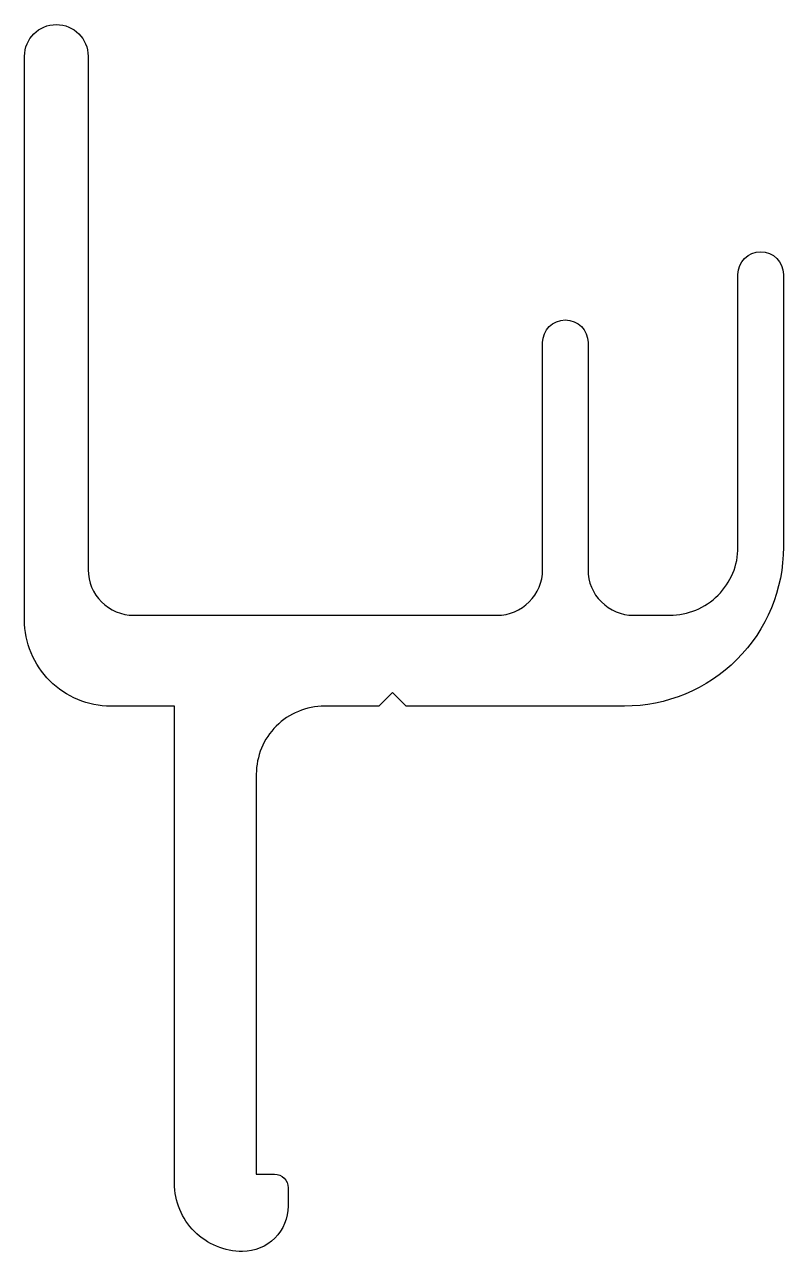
# Model space of a CAD drawing. Extents: x 93.6 to 110.3, y 176.9 to 203.9.
import ezdxf

# ---------------------------------------------------------------- set-up
doc = ezdxf.new("R2010")
doc.units = 0
doc.layers.get('0').update_dxf_attribs({"linetype": 'CONTINUOUS'})

msp = doc.modelspace()

# ---------------------------------------------------------------- linework, layer by layer
at = {"color": 0}
msp.add_lwpolyline([(96.002, 190.926), (104.002, 190.926, 0.414214), (105.002, 191.926), (105.002, 196.926, -1), (106.002, 196.926), (106.002, 191.926, 0.414214), (107.002, 190.926), (107.802, 190.926, 0.414214), (109.302, 192.426), (109.302, 198.426, -1), (110.302, 198.426), (110.302, 192.426, -0.414214), (106.802, 188.926), (102.002, 188.926), (101.702, 189.226), (101.402, 188.926), (100.202, 188.926, 0.414214), (98.702, 187.426), (98.702, 178.626), (99.102, 178.626, -0.414214), (99.402, 178.326), (99.402, 177.926, -0.414214), (98.402, 176.926, -0.414214), (96.902, 178.426), (96.902, 188.926), (95.502, 188.926, -0.414214), (93.602, 190.826), (93.602, 203.226, -1), (95.002, 203.226), (95.002, 191.926, 0.414214)], format="xyb", close=True, dxfattribs=at)

doc.saveas('drawing.dxf')
